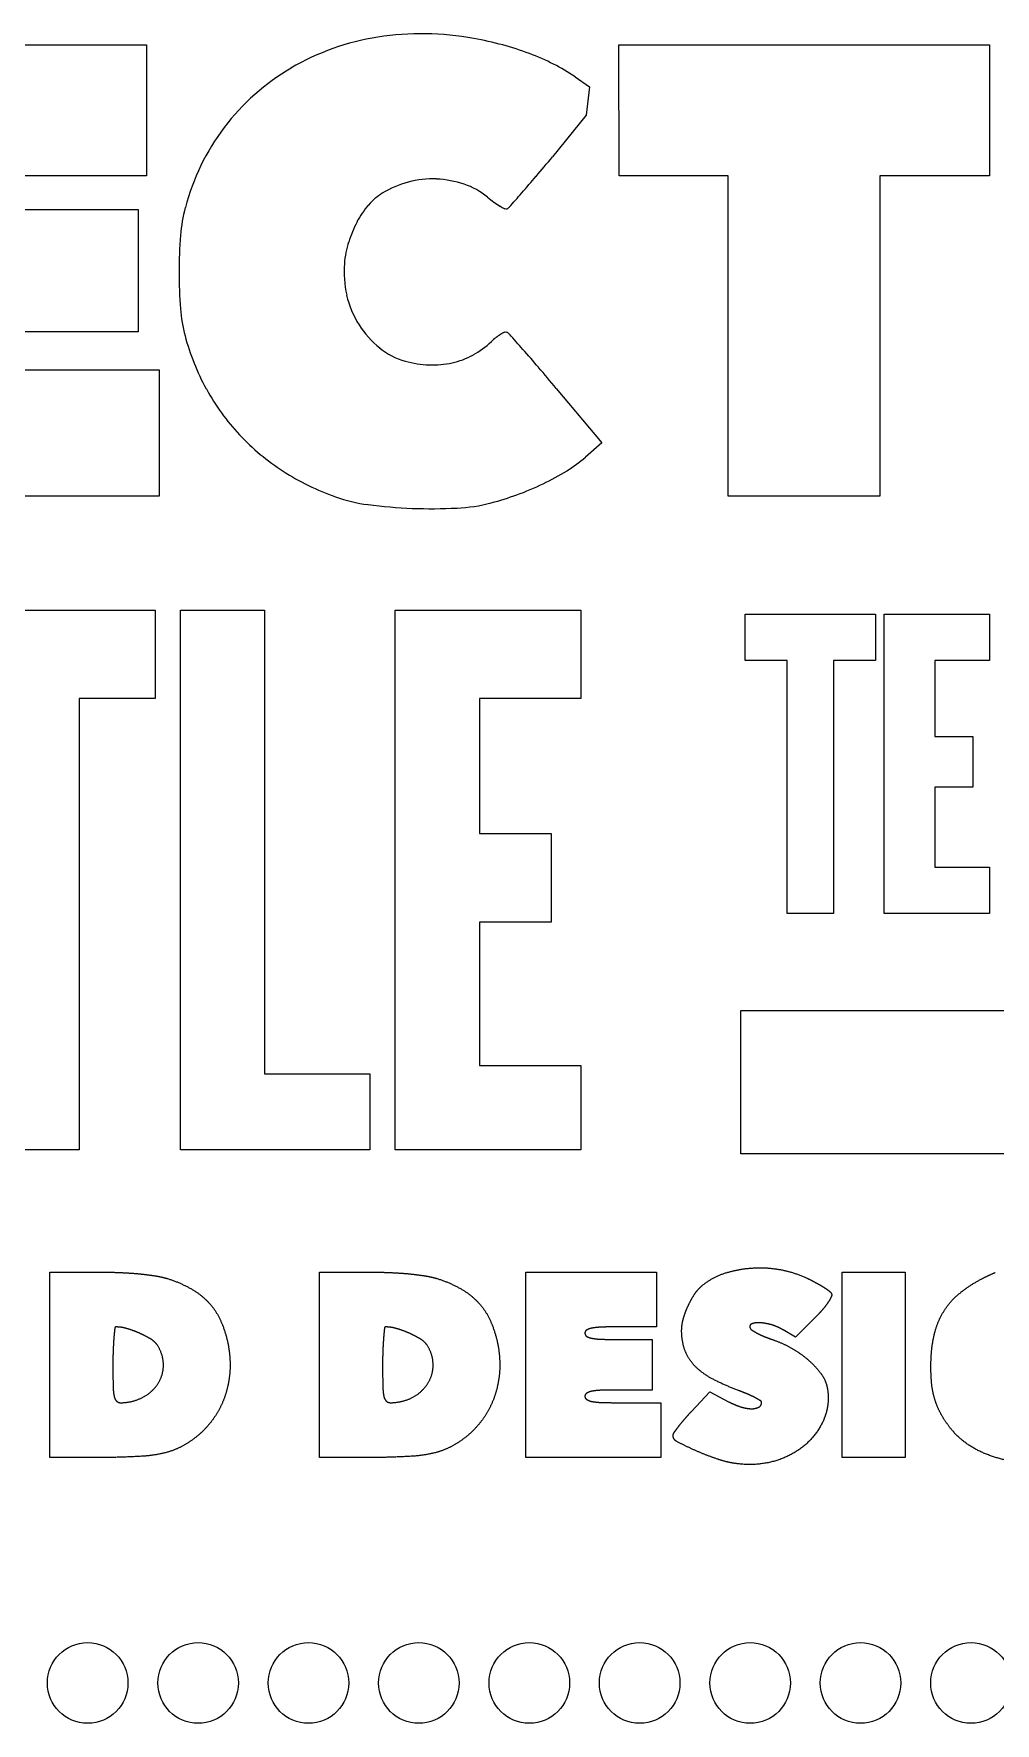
# Model space of a CAD drawing. Header units: millimetres. Extents: x -13.1 to 12.9, y -5.2 to 4.9.
# Drawn here: x 0.41 to 6.14, y -5.17 to 4.88 of the extents above; entities that cross this region are included whole.
import ezdxf

# ---------------------------------------------------------------- set-up
doc = ezdxf.new("R2010")
doc.units = ezdxf.units.MM
doc.header["$MEASUREMENT"] = 0
doc.layers.add('Default', color=18, linetype='Continuous', true_color=0x000000)

msp = doc.modelspace()

# ---------------------------------------------------------------- linework, layer by layer
at = {"layer": 'Default'}
for p, q in [((3.897, 4.814), (5.001, 4.814)), ((5.001, 4.814), (6.105, 4.814)), ((6.105, 4.814), (6.105, 4.425)), ((6.105, 4.425), (6.105, 4.036)), ((4.224, 4.036), (3.899, 4.036)), ((4.549, 4.036), (4.224, 4.036)), ((4.549, 3.082), (4.549, 4.036)), ((5.779, 4.036), (5.453, 4.036)), ((5.453, 4.036), (5.453, 3.082)), ((6.105, 4.036), (5.779, 4.036)), ((4.549, 2.128), (4.549, 3.082)), ((5.453, 3.082), (5.453, 2.128)), ((3.525, 2.77), (3.796, 2.446)), ((3.796, 2.446), (3.699, 2.361)), ((5.001, 2.128), (4.549, 2.128)), ((5.453, 2.128), (5.001, 2.128)), ((0.509, -3.041), (0.509, -2.489)), ((0.509, -2.489), (0.793, -2.489)), ((2.115, -3.041), (2.115, -2.489)), ((2.115, -2.489), (2.399, -2.489)), ((3.345, -3.041), (3.345, -2.489)), ((3.345, -2.489), (3.734, -2.489)), ((3.734, -2.489), (4.123, -2.489)), ((4.123, -2.489), (4.123, -2.652)), ((4.123, -2.652), (4.123, -2.815)), ((4.123, -2.815), (3.909, -2.815)), ((5.066, -2.761), (4.95, -2.877)), ((3.897, -2.891), (4.097, -2.891)), ((4.097, -2.891), (4.097, -3.041)), ((4.95, -2.877), (4.877, -2.834)), ((0.509, -3.593), (0.509, -3.041)), ((2.115, -3.593), (2.115, -3.041)), ((3.345, -3.593), (3.345, -3.041)), ((4.097, -3.041), (4.097, -3.192)), ((4.097, -3.192), (3.897, -3.192)), ((4.33, -3.319), (4.439, -3.203)), ((4.439, -3.203), (4.551, -3.261)), ((3.922, -3.267), (4.148, -3.267)), ((4.148, -3.267), (4.148, -3.43)), ((4.148, -3.43), (4.148, -3.593)), ((0.813, -3.593), (0.509, -3.593)), ((2.419, -3.593), (2.115, -3.593)), ((3.746, -3.593), (3.345, -3.593)), ((4.148, -3.593), (3.746, -3.593))]:
    msp.add_line(p, q, dxfattribs=at)
for points in [[(1.086, 4.425), (1.086, 4.036), (0.597, 4.036), (0.107, 4.036), (0.107, 3.935), (0.107, 3.835), (0.572, 3.835), (1.036, 3.835), (1.036, 3.471), (1.036, 3.107), (0.572, 3.107), (0.107, 3.107), (0.107, 2.994), (0.107, 2.881), (0.634, 2.881), (1.161, 2.881), (1.161, 2.505), (1.161, 2.128), (0.195, 2.128), (-0.771, 2.128), (-0.771, 3.471), (-0.771, 4.814), (0.157, 4.814), (1.086, 4.814)], [(1.136, 1.187), (1.136, 0.924), (0.91, 0.924), (0.684, 0.924), (0.684, -0.419), (0.684, -1.761), (0.434, -1.761), (0.183, -1.761), (0.183, -0.419), (0.183, 0.924), (-0.031, 0.924), (-0.244, 0.924), (-0.244, 1.187), (-0.244, 1.451), (0.446, 1.451), (1.136, 1.451)], [(1.789, 0.071), (1.789, -1.31), (2.102, -1.31), (2.416, -1.31), (2.416, -1.536), (2.416, -1.761), (1.851, -1.761), (1.287, -1.761), (1.287, -0.155), (1.287, 1.451), (1.538, 1.451), (1.789, 1.451)], [(3.671, 1.187), (3.671, 0.924), (3.37, 0.924), (3.069, 0.924), (3.069, 0.522), (3.069, 0.121), (3.282, 0.121), (3.495, 0.121), (3.495, -0.143), (3.495, -0.406), (3.282, -0.406), (3.069, -0.406), (3.069, -0.833), (3.069, -1.259), (3.37, -1.259), (3.671, -1.259), (3.671, -1.51), (3.671, -1.761), (3.119, -1.761), (2.567, -1.761), (2.567, -0.155), (2.567, 1.451), (3.119, 1.451), (3.671, 1.451)], [(5.427, 1.288), (5.427, 1.15), (5.302, 1.15), (5.177, 1.15), (5.177, 0.397), (5.177, -0.356), (5.038, -0.356), (4.9, -0.356), (4.9, 0.397), (4.9, 1.15), (4.775, 1.15), (4.65, 1.15), (4.65, 1.288), (4.65, 1.426), (5.038, 1.426), (5.427, 1.426)], [(6.105, 1.288), (6.105, 1.15), (5.942, 1.15), (5.779, 1.15), (5.779, 0.924), (5.779, 0.698), (5.892, 0.698), (6.005, 0.698), (6.005, 0.547), (6.005, 0.397), (5.892, 0.397), (5.779, 0.397), (5.779, 0.158), (5.779, -0.08), (5.942, -0.08), (6.105, -0.08), (6.105, -0.218), (6.105, -0.356), (5.791, -0.356), (5.478, -0.356), (5.478, 0.535), (5.478, 1.426), (5.791, 1.426), (6.105, 1.426)], [(12.856, -1.36), (12.856, -1.786), (8.74, -1.786), (4.624, -1.786), (4.624, -1.36), (4.624, -0.933), (8.74, -0.933), (12.856, -0.933)], [(5.603, -3.041), (5.603, -3.593), (5.415, -3.593), (5.227, -3.593), (5.227, -3.041), (5.227, -2.489), (5.415, -2.489), (5.603, -2.489)]]:
    msp.add_lwpolyline(points, close=True, dxfattribs=at)
for points in [[(3.899, 4.036), (3.897, 4.814)], [(3.637, 4.625), (3.724, 4.565)], [(3.724, 4.565), (3.703, 4.397)], [(3.703, 4.397), (3.502, 4.148)]]:
    msp.add_lwpolyline(points, dxfattribs=at)
for centre in [(0.735, -4.935), (1.393, -4.935), (2.05, -4.935), (2.707, -4.935), (3.365, -4.935), (4.022, -4.935), (4.68, -4.935), (5.337, -4.935), (5.995, -4.935)]:
    msp.add_circle(centre, 0.24, dxfattribs=at)
for centre, radius, start, end in [((2.688, 3.409), 1.469, 98.8331, 120.3687), ((2.727, 3.159), 1.722, 79.7163, 98.8331), ((2.655, 2.764), 2.123, 74.9477, 79.7163), ((2.768, 3.182), 1.69, 69.2901, 74.9477), ((2.836, 3.362), 1.498, 63.2767, 69.29), ((2.638, 3.496), 1.368, 120.3687, 142.7855), ((2.981, 3.65), 1.175, 56.0614, 63.2767), ((2.625, 3.505), 1.352, 142.7855, 165.4007), ((-7.679, 13.378), 14.499, 319.8632, 320.4593), ((-2.777, 9.245), 8.086, 318.9402, 319.8632), ((2.674, 3.633), 0.351, 121.7175, 139.3795), ((2.786, 3.451), 0.565, 104.5583, 121.7174), ((2.791, 3.432), 0.585, 87.8395, 104.5583), ((2.792, 3.457), 0.559, 70.7214, 87.8395), ((2.822, 3.542), 0.47, 51.2139, 70.7214), ((-12.756, 17.937), 21.32, 318.6379, 318.9402), ((2.242, 3.605), 0.957, 165.4007, 175.4076), ((2.841, 3.49), 0.571, 139.3795, 151.6385), ((3.626, 4.542), 0.814, 231.2139, 234.5815), ((3.444, 4.286), 0.5, 234.5815, 239.4325), ((3.434, 4.27), 0.481, 239.4325, 243.4923), ((3.227, 3.854), 0.0159, 243.4924, 291.3085), ((3.22, 3.872), 0.0348, 291.3084, 318.6379), ((2.905, 3.455), 0.643, 151.6386, 163.2121), ((4.079, 3.457), 2.8, 175.4075, 179.9001), ((2.902, 3.456), 0.641, 163.2121, 174.8188), ((4.073, 3.457), 2.794, 179.9, 184.3825), ((2.841, 3.462), 0.579, 174.8187, 193.6224), ((2.86, 3.466), 0.6, 193.6224, 211.9449), ((2.174, 3.312), 0.889, 184.3824, 194.9024), ((2.822, 3.442), 0.554, 211.9449, 231.0661), ((2.685, 3.448), 1.418, 194.9023, 208.7181), ((2.786, 3.417), 0.51, 298.5545, 313.766), ((3.41, 2.766), 0.392, 128.4444, 133.766), ((3.329, 2.868), 0.261, 121.2208, 128.4443), ((3.298, 2.919), 0.202, 113.7619, 121.2208), ((3.224, 3.087), 0.0177, 69.3388, 113.7617), ((3.216, 3.067), 0.0395, 41.859, 69.3388), ((-12.113, -10.668), 20.622, 41.5202, 41.8589), ((2.739, 3.34), 0.423, 231.0661, 254.4799), ((2.799, 3.557), 0.648, 254.4799, 267.3423), ((2.793, 3.422), 0.512, 267.3423, 282.687), ((2.8, 3.392), 0.482, 282.6869, 298.5545), ((-2.851, -2.467), 8.251, 40.5374, 41.5202), ((-7.761, -6.667), 14.712, 39.9001, 40.5374), ((2.625, 3.415), 1.349, 208.7181, 223.0591), ((2.637, 3.426), 1.365, 223.0591, 237.3085), ((3.152, 2.993), 0.836, 301.5096, 310.8412), ((2.704, 3.531), 1.49, 237.3085, 250.6557), ((2.727, 3.687), 1.65, 295.8998, 301.5095), ((2.529, 3.032), 0.962, 250.6557, 262.5538), ((2.78, 3.508), 1.463, 284.1463, 290.4669), ((2.665, 3.814), 1.791, 290.4669, 295.8998), ((2.781, 4.96), 2.906, 262.5537, 267.7711), ((2.781, 4.972), 2.918, 267.7711, 272.999), ((2.879, 3.114), 1.058, 272.9991, 284.1462)]:
    msp.add_arc(centre, radius, start, end, dxfattribs=at)
for points, weights in [([(0.793, -2.489), (0.857, -2.489), (0.922, -2.492)], [1, 0.99981715303, 1]), ([(0.922, -2.492), (0.979, -2.494), (1.036, -2.499)], [1, 0.999633349866, 1]), ([(1.036, -2.499), (1.085, -2.504), (1.133, -2.511)], [1, 0.999528129269, 1]), ([(1.133, -2.511), (1.17, -2.517), (1.206, -2.527)], [1, 0.997728640548, 1]), ([(2.399, -2.489), (2.463, -2.489), (2.528, -2.492)], [1, 0.99981715303, 1]), ([(2.528, -2.492), (2.585, -2.494), (2.643, -2.499)], [1, 0.999633349866, 1]), ([(2.643, -2.499), (2.691, -2.504), (2.739, -2.511)], [1, 0.999528129269, 1]), ([(2.739, -2.511), (2.776, -2.517), (2.812, -2.527)], [1, 0.997728640548, 1]), ([(4.395, -2.569), (4.452, -2.522), (4.523, -2.498)], [1, 0.984213039124, 1]), ([(4.523, -2.498), (4.601, -2.472), (4.684, -2.466)], [1, 0.99182160026, 1]), ([(4.684, -2.466), (4.77, -2.459), (4.855, -2.474)], [1, 0.992522486321, 1]), ([(4.855, -2.474), (4.938, -2.489), (5.015, -2.524)], [1, 0.991343049582, 1]), ([(6.055, -2.532), (6.096, -2.51), (6.139, -2.492)], [1, 0.999247718262, 1]), ([(1.206, -2.527), (1.283, -2.55), (1.353, -2.59)], [1, 0.993710155033, 1]), ([(1.353, -2.59), (1.415, -2.625), (1.462, -2.678)], [1, 0.986035206719, 1]), ([(2.812, -2.527), (2.889, -2.55), (2.959, -2.59)], [1, 0.993710155033, 1]), ([(2.959, -2.59), (3.021, -2.625), (3.068, -2.678)], [1, 0.986035206719, 1]), ([(4.35, -2.619), (4.369, -2.591), (4.395, -2.569)], [1, 0.988465004198, 1]), ([(5.015, -2.524), (5.041, -2.536), (5.066, -2.55)], [1, 0.999676404683, 1]), ([(5.066, -2.55), (5.089, -2.562), (5.112, -2.576)], [1, 0.99950437578, 1]), ([(5.112, -2.576), (5.13, -2.587), (5.148, -2.6)], [1, 0.99960037033, 1]), ([(5.148, -2.6), (5.157, -2.606), (5.163, -2.615)], [1, 0.97895347726, 1]), ([(5.926, -2.617), (5.986, -2.568), (6.055, -2.532)], [1, 0.994979978875, 1]), ([(1.462, -2.678), (1.508, -2.73), (1.534, -2.795)], [1, 0.985696853521, 1]), ([(3.068, -2.678), (3.114, -2.73), (3.14, -2.795)], [1, 0.985696853521, 1]), ([(4.281, -2.771), (4.292, -2.73), (4.31, -2.692)], [1, 0.996967905466, 1]), ([(4.31, -2.692), (4.327, -2.654), (4.35, -2.619)], [1, 0.996942211871, 1]), ([(5.113, -2.711), (5.09, -2.737), (5.066, -2.761)], [1, 0.999474674658, 1]), ([(5.145, -2.668), (5.131, -2.69), (5.113, -2.711)], [1, 0.997724332279, 1]), ([(5.164, -2.634), (5.156, -2.652), (5.145, -2.668)], [1, 0.99648356749, 1]), ([(5.163, -2.615), (5.168, -2.624), (5.164, -2.634)], [1, 0.884345303273, 1]), ([(5.837, -2.717), (5.873, -2.66), (5.926, -2.617)], [1, 0.988022127634, 1]), ([(1.534, -2.795), (1.564, -2.869), (1.576, -2.947)], [1, 0.993073395685, 1]), ([(3.14, -2.795), (3.17, -2.869), (3.182, -2.947)], [1, 0.993073395685, 1]), ([(3.909, -2.815), (3.853, -2.815), (3.797, -2.817)], [1, 0.999917313619, 1]), ([(4.272, -2.84), (4.272, -2.805), (4.281, -2.771)], [1, 0.990876851353, 1]), ([(4.74, -2.791), (4.715, -2.789), (4.691, -2.797)], [1, 0.983379043923, 1]), ([(4.811, -2.804), (4.776, -2.794), (4.74, -2.791)], [1, 0.993186278706, 1]), ([(4.877, -2.834), (4.845, -2.815), (4.811, -2.804)], [1, 0.993300547406, 1]), ([(5.782, -2.839), (5.8, -2.774), (5.837, -2.717)], [1, 0.987836131295, 1]), ([(0.891, -2.882), (0.888, -2.918), (0.887, -2.955)], [1, 0.99966288832, 1]), ([(0.897, -2.822), (0.893, -2.852), (0.891, -2.882)], [1, 0.999913094848, 1]), ([(0.904, -2.816), (0.897, -2.815), (0.897, -2.822)], [1, 0.742275495241, 1]), ([(0.966, -2.825), (0.935, -2.816), (0.904, -2.816)], [1, 0.990508077067, 1]), ([(1.042, -2.852), (1.005, -2.836), (0.966, -2.825)], [1, 0.997905784416, 1]), ([(1.111, -2.888), (1.077, -2.868), (1.042, -2.852)], [1, 0.998015706274, 1]), ([(1.148, -2.922), (1.133, -2.901), (1.111, -2.888)], [1, 0.977916794566, 1]), ([(2.497, -2.882), (2.494, -2.918), (2.493, -2.955)], [1, 0.99966288832, 1]), ([(2.503, -2.822), (2.499, -2.852), (2.497, -2.882)], [1, 0.999913094848, 1]), ([(2.51, -2.816), (2.503, -2.815), (2.503, -2.822)], [1, 0.742275495241, 1]), ([(2.572, -2.825), (2.542, -2.816), (2.51, -2.816)], [1, 0.990508077067, 1]), ([(2.648, -2.852), (2.611, -2.836), (2.572, -2.825)], [1, 0.997905784416, 1]), ([(2.717, -2.888), (2.683, -2.868), (2.648, -2.852)], [1, 0.998015706274, 1]), ([(2.754, -2.922), (2.739, -2.901), (2.717, -2.888)], [1, 0.977916794566, 1]), ([(3.707, -2.834), (3.696, -2.84), (3.696, -2.853)], [1, 0.867499341872, 1]), ([(3.696, -2.853), (3.696, -2.865), (3.706, -2.872)], [1, 0.874642049434, 1]), ([(3.706, -2.872), (3.72, -2.88), (3.736, -2.883)], [1, 0.98263614195, 1]), ([(3.738, -2.823), (3.721, -2.826), (3.707, -2.834)], [1, 0.984302466449, 1]), ([(3.736, -2.883), (3.763, -2.888), (3.791, -2.889)], [1, 0.996905745631, 1]), ([(3.797, -2.817), (3.767, -2.818), (3.738, -2.823)], [1, 0.997227828728, 1]), ([(3.791, -2.889), (3.844, -2.891), (3.897, -2.891)], [1, 0.999902172713, 1]), ([(4.291, -2.954), (4.272, -2.899), (4.272, -2.84)], [1, 0.985338961957, 1]), ([(4.679, -2.82), (4.682, -2.829), (4.689, -2.834)], [1, 0.945309122325, 1]), ([(4.689, -2.834), (4.705, -2.844), (4.721, -2.853)], [1, 0.998952278676, 1]), ([(4.721, -2.853), (4.741, -2.864), (4.762, -2.872)], [1, 0.998825438041, 1]), ([(4.762, -2.872), (4.785, -2.882), (4.809, -2.89)], [1, 0.999330224757, 1]), ([(4.809, -2.89), (4.87, -2.91), (4.926, -2.942)], [1, 0.995423210197, 1]), ([(5.758, -2.99), (5.762, -2.913), (5.782, -2.839)], [1, 0.994654473965, 1]), ([(0.887, -2.955), (0.885, -2.998), (0.885, -3.041)], [1, 0.99987785901, 1]), ([(1.186, -3.036), (1.184, -2.974), (1.148, -2.922)], [1, 0.958358498126, 1]), ([(1.576, -2.947), (1.586, -3.014), (1.582, -3.082)], [1, 0.994413536744, 1]), ([(2.493, -2.955), (2.491, -2.998), (2.491, -3.041)], [1, 0.99987785901, 1]), ([(2.792, -3.036), (2.79, -2.974), (2.754, -2.922)], [1, 0.958358498126, 1]), ([(3.182, -2.947), (3.192, -3.014), (3.188, -3.082)], [1, 0.994413536744, 1]), ([(4.347, -3.045), (4.31, -3.005), (4.291, -2.954)], [1, 0.977977932952, 1]), ([(4.926, -2.942), (4.981, -2.973), (5.029, -3.015)], [1, 0.994800530642, 1]), ([(5.029, -3.015), (5.071, -3.052), (5.104, -3.097)], [1, 0.993642326772, 1]), ([(5.759, -3.131), (5.754, -3.06), (5.758, -2.99)], [1, 0.99815920801, 1]), ([(0.885, -3.041), (0.885, -3.108), (0.887, -3.174)], [1, 0.999953439834, 1]), ([(1.155, -3.151), (1.188, -3.099), (1.186, -3.036)], [1, 0.956489891056, 1]), ([(1.582, -3.082), (1.577, -3.148), (1.558, -3.211)], [1, 0.993080887359, 1]), ([(2.491, -3.041), (2.491, -3.108), (2.493, -3.174)], [1, 0.999953439834, 1]), ([(2.761, -3.151), (2.794, -3.099), (2.792, -3.036)], [1, 0.956489891056, 1]), ([(3.188, -3.082), (3.183, -3.148), (3.164, -3.211)], [1, 0.993080887359, 1]), ([(4.449, -3.122), (4.392, -3.091), (4.347, -3.045)], [1, 0.987138517387, 1]), ([(5.104, -3.097), (5.131, -3.134), (5.139, -3.178)], [1, 0.975742333467, 1]), ([(0.887, -3.174), (0.887, -3.202), (0.893, -3.23)], [1, 0.995793227277, 1]), ([(1.061, -3.236), (1.12, -3.207), (1.155, -3.151)], [1, 0.963145650319, 1]), ([(1.558, -3.211), (1.539, -3.273), (1.506, -3.328)], [1, 0.992690092406, 1]), ([(2.493, -3.174), (2.493, -3.202), (2.499, -3.23)], [1, 0.995793227277, 1]), ([(2.668, -3.236), (2.726, -3.207), (2.761, -3.151)], [1, 0.963145650319, 1]), ([(3.164, -3.211), (3.145, -3.273), (3.112, -3.328)], [1, 0.992690092406, 1]), ([(3.706, -3.211), (3.696, -3.217), (3.696, -3.229)], [1, 0.874642049434, 1]), ([(3.736, -3.199), (3.72, -3.202), (3.706, -3.211)], [1, 0.98263614195, 1]), ([(3.791, -3.193), (3.763, -3.194), (3.736, -3.199)], [1, 0.996905745631, 1]), ([(3.897, -3.192), (3.844, -3.192), (3.791, -3.193)], [1, 0.999902172713, 1]), ([(4.61, -3.194), (4.527, -3.163), (4.449, -3.122)], [1, 0.997944375418, 1]), ([(4.663, -3.215), (4.636, -3.204), (4.61, -3.194)], [1, 0.999703095633, 1]), ([(4.708, -3.236), (4.686, -3.225), (4.663, -3.215)], [1, 0.999300864481, 1]), ([(5.139, -3.178), (5.157, -3.272), (5.121, -3.361)], [1, 0.959798431022, 1]), ([(5.779, -3.245), (5.762, -3.189), (5.759, -3.131)], [1, 0.994042368509, 1]), ([(0.893, -3.23), (0.896, -3.246), (0.907, -3.257)], [1, 0.958468601003, 1]), ([(0.907, -3.257), (0.917, -3.267), (0.932, -3.267)], [1, 0.923082100515, 1]), ([(0.932, -3.267), (1, -3.267), (1.061, -3.236)], [1, 0.973001279937, 1]), ([(2.499, -3.23), (2.502, -3.246), (2.513, -3.257)], [1, 0.958468601003, 1]), ([(2.513, -3.257), (2.523, -3.267), (2.538, -3.267)], [1, 0.923082100515, 1]), ([(2.538, -3.267), (2.606, -3.267), (2.668, -3.236)], [1, 0.973001279937, 1]), ([(3.696, -3.229), (3.696, -3.242), (3.707, -3.248)], [1, 0.860672915946, 1]), ([(3.707, -3.248), (3.723, -3.257), (3.74, -3.26)], [1, 0.985817744262, 1]), ([(3.74, -3.26), (3.771, -3.265), (3.802, -3.266)], [1, 0.997503168929, 1]), ([(3.802, -3.266), (3.862, -3.267), (3.922, -3.267)], [1, 0.999929292668, 1]), ([(4.551, -3.261), (4.587, -3.28), (4.625, -3.292)], [1, 0.996768645307, 1]), ([(4.625, -3.292), (4.656, -3.302), (4.689, -3.303)], [1, 0.989537875306, 1]), ([(4.689, -3.303), (4.711, -3.303), (4.732, -3.293)], [1, 0.970100257986, 1]), ([(4.743, -3.256), (4.725, -3.246), (4.708, -3.236)], [1, 0.999628951083, 1]), ([(4.732, -3.293), (4.748, -3.285), (4.748, -3.266)], [1, 0.851114672165, 1]), ([(4.748, -3.266), (4.748, -3.259), (4.743, -3.256)], [1, 0.869118325343, 1]), ([(5.821, -3.343), (5.794, -3.296), (5.779, -3.245)], [1, 0.992631293869, 1]), ([(1.506, -3.328), (1.473, -3.383), (1.428, -3.429)], [1, 0.992437856631, 1]), ([(3.112, -3.328), (3.079, -3.383), (3.034, -3.429)], [1, 0.992437856631, 1]), ([(4.226, -3.446), (4.239, -3.428), (4.253, -3.409)], [1, 0.999741843239, 1]), ([(4.253, -3.409), (4.27, -3.387), (4.288, -3.366)], [1, 0.99955548262, 1]), ([(4.288, -3.366), (4.309, -3.342), (4.33, -3.319)], [1, 0.999768944694, 1]), ([(5.121, -3.361), (5.083, -3.454), (5.006, -3.519)], [1, 0.970534814556, 1]), ([(5.888, -3.437), (5.85, -3.393), (5.821, -3.343)], [1, 0.995287985326, 1]), ([(1.322, -3.512), (1.269, -3.545), (1.208, -3.562)], [1, 0.989253554983, 1]), ([(1.428, -3.429), (1.38, -3.477), (1.322, -3.512)], [1, 0.993442379871, 1]), ([(2.928, -3.512), (2.875, -3.545), (2.814, -3.562)], [1, 0.989253554983, 1]), ([(3.034, -3.429), (2.986, -3.477), (2.928, -3.512)], [1, 0.993442379871, 1]), ([(4.221, -3.462), (4.221, -3.454), (4.226, -3.446)], [1, 0.954751221252, 1]), ([(4.243, -3.498), (4.221, -3.486), (4.221, -3.462)], [1, 0.854673555756, 1]), ([(4.362, -3.555), (4.301, -3.528), (4.243, -3.498)], [1, 0.99948100607, 1]), ([(5.006, -3.519), (4.924, -3.588), (4.82, -3.616)], [1, 0.976059242175, 1]), ([(6.031, -3.548), (5.949, -3.506), (5.888, -3.437)], [1, 0.982432872859, 1]), ([(1.055, -3.586), (0.934, -3.593), (0.813, -3.593)], [1, 0.999584040671, 1]), ([(1.208, -3.562), (1.133, -3.582), (1.055, -3.586)], [1, 0.994786096671, 1]), ([(2.661, -3.586), (2.54, -3.593), (2.419, -3.593)], [1, 0.999584040671, 1]), ([(2.814, -3.562), (2.739, -3.582), (2.661, -3.586)], [1, 0.994786096671, 1]), ([(4.493, -3.605), (4.426, -3.583), (4.362, -3.555)], [1, 0.998826309531, 1]), ([(4.603, -3.63), (4.547, -3.623), (4.493, -3.605)], [1, 0.995833727588, 1]), ([(4.82, -3.616), (4.713, -3.645), (4.603, -3.63)], [1, 0.980357690623, 1]), ([(6.218, -3.612), (6.12, -3.593), (6.031, -3.548)], [1, 0.989680054117, 1])]:
    msp.add_rational_spline(points, weights, degree=2, dxfattribs=at)
msp.add_rational_spline([(4.691, -2.797), (4.683, -2.799), (4.68, -2.806), (4.676, -2.813), (4.679, -2.82)], [1, 0.921477976005, 1, 0.921477976005, 1], degree=2, knots=[0, 0, 0, 0.577633, 0.577633, 1.155265, 1.155265, 1.155265], dxfattribs=at)

doc.saveas('drawing.dxf')
